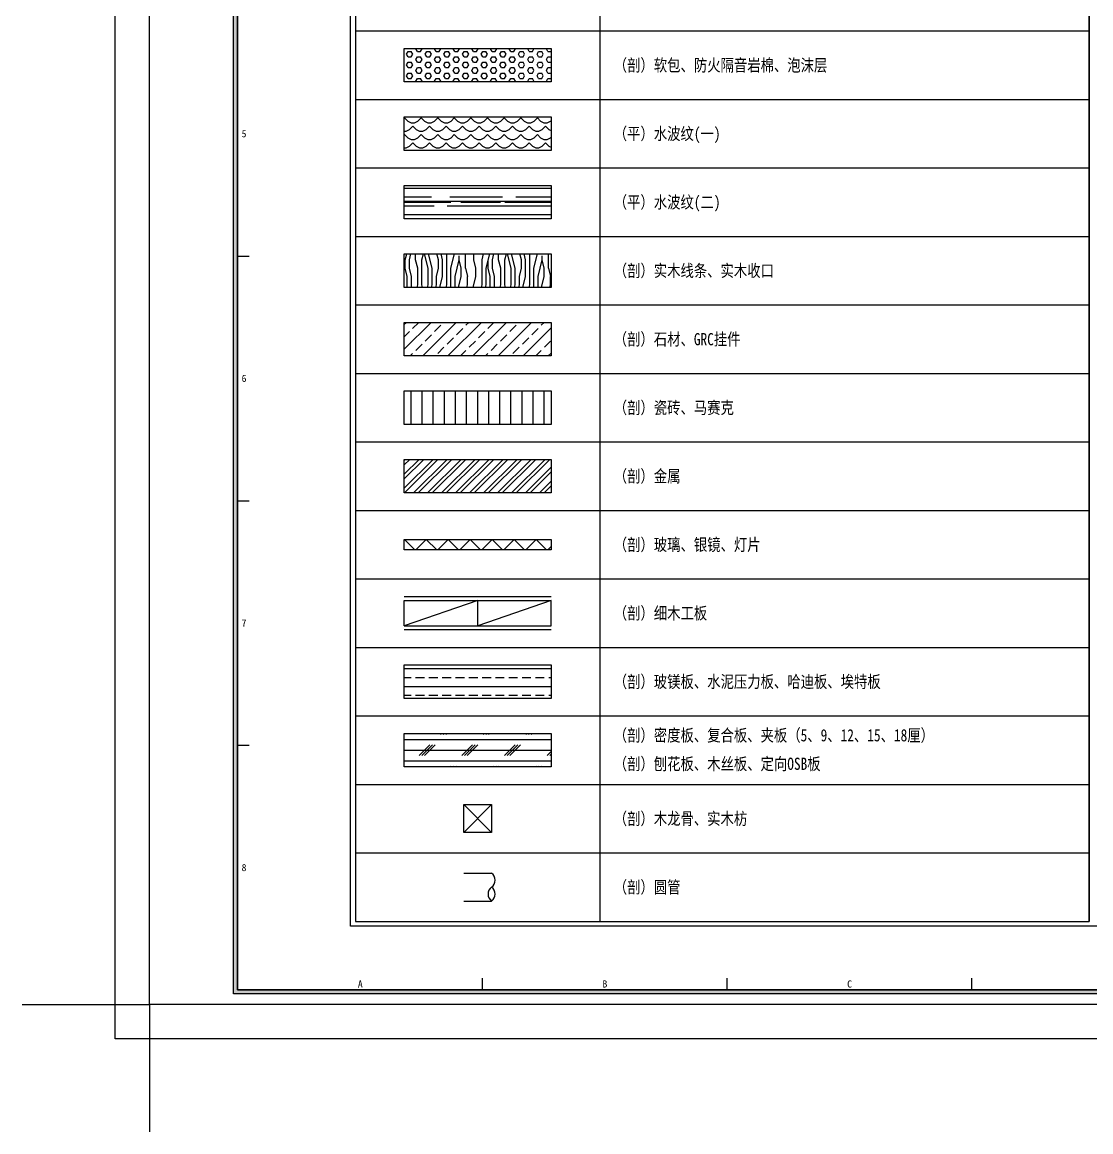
# Paper-space layout '布局1' of a CAD drawing. Header units: millimetres. Extents: x -13 to 1345, y 296 to 754.
# Drawn here: x 713.1 to 931.5, y 296.1 to 523 of the extents above; entities that cross this region are included whole.
import ezdxf
from ezdxf.enums import TextEntityAlignment as Align

# ---------------------------------------------------------------- set-up
doc = ezdxf.new("R2010")
doc.units = ezdxf.units.MM
for name, color, linetype in [('E-立面填充', 250, 'Continuous'), ('W-图框', 251, 'Continuous'), ('W-文字', 35, 'Continuous')]:
    doc.layers.add(name, color=color, linetype=linetype)
doc.styles.add('A2图框$0$ZZ', font='SIMHEI.TTF')
doc.styles.add('WORD-1', font='SIMFANG.TTF', dxfattribs={"width": 0.7, "height": 2.5})
doc.styles.add('WORD-2', font='SIMHEI.TTF', dxfattribs={"height": 2.5})
doc.styles.add('WORD-3', font='SimSun.ttf')

# ---------------------------------------------------------------- blocks, each defined once
blk = doc.blocks.new('A2 图框')
at = {"layer": 'W-图框', "ltscale": 0.5}
h = blk.add_hatch(color=161, dxfattribs=at)
h.paths.add_polyline_path([(-562, 403), (-3, 403), (-3, 3), (-562, 3)], flags=16)
h.paths.add_polyline_path([(-562.8, 403.8), (-2.2, 403.8), (-2.2, 2.2), (-562.8, 2.2)])
at = {"layer": 'W-图框', "color": 7}
for p, q in [((-562, 153), (-559.6, 153)), ((-562, 103), (-559.6, 103)), ((-562, 53), (-559.6, 53)), ((-511.9, 3), (-511.9, 5.4)), ((-461.9, 3), (-461.9, 5.4)), ((-411.9, 3), (-411.9, 5.4))]:
    blk.add_line(p, q, dxfattribs=at)
at = {"layer": 'W-图框', "color": 251, "ltscale": 0.01}
for points in [[(-587, 413), (7, 413), (7, -7), (-587, -7)], [(-580, 406), (0, 406), (0, 0), (-580, 0)]]:
    blk.add_lwpolyline(points, close=True, dxfattribs=at)
at = {"layer": 'W-图框', "color": 161, "ltscale": 0.5}
for points in [[(-562.8, 403.8), (-2.2, 403.8), (-2.2, 2.2), (-562.8, 2.2)], [(-562, 403), (-3, 403), (-3, 3), (-562, 3)]]:
    blk.add_lwpolyline(points, close=True, dxfattribs=at)
at = {"layer": 'W-图框', "color": 161, "linetype": 'ByBlock'}
blk.add_lwpolyline([(-562, 403), (-562, 3), (-61, 3), (-61, 403)], close=True, dxfattribs=at)
at = {"layer": 'W-图框', "color": 1, "ltscale": 0.01}
blk.add_lwpolyline([(-606, 0), (-580, 0), (-580, -26)], dxfattribs=at)
at = {"layer": 'W-图框', "lineweight": 0, "ltscale": 150, "style": 'A2图框$0$ZZ'}
for s, p in [('5', (-560.66, 178)), ('6', (-560.66, 128)), ('7', (-560.66, 78)), ('8', (-560.66, 28)), ('A', (-536.9, 4.22)), ('B', (-486.9, 4.22)), ('C', (-436.9, 4.22))]:
    blk.add_text(s, height=1.45, dxfattribs=at).set_placement(p, align=Align.MIDDLE)
at = {"layer": 'W-图框', "color": 35, "lineweight": 0, "style": 'WORD-3', "width": 0.65}
blk.add_attdef('建设单位', text='', height=3, dxfattribs=at).set_placement((-32, 300.49), align=Align.MIDDLE)
at = {"layer": 'W-图框', "color": 35, "ltscale": 1000, "style": 'WORD-2'}
for tag, height, width, p in [('项目名称英文翻译', 3.5, 0.8, (-21.14, 246.28)), ('项目名称', 7, 0.7, (-41.38, 246.28)), ('项目名称', 7, 0.7, (-30.73, 246.28))]:
    blk.add_attdef(tag, text='', height=height, rotation=90, dxfattribs=dict(at, width=width)).set_placement(p, align=Align.MIDDLE)
at = {"layer": 'W-图框', "color": 35, "lineweight": 0, "style": 'WORD-2'}
for tag, p in [('2013.01.01', (-41.46, 176)), ('2013.03.01', (-13.42, 176)), ('2013.05.01', (-41.46, 169)), ('2013.06.01', (-13.42, 169)), ('2013.08.01', (-41.46, 162)), ('2013.09.01', (-13.42, 162)), ('2013.09.01', (-32, 113))]:
    blk.add_attdef(tag, text='', height=1.8, dxfattribs=at).set_placement(p, align=Align.MIDDLE)
at = {"layer": 'W-图框', "color": 35, "ltscale": 1000, "style": 'WORD-2', "width": 0.78}
blk.add_attdef('FS2011000', text='', height=3.5, dxfattribs=at).set_placement((-32, 11.45), align=Align.MIDDLE)

psp = doc.layouts.new('布局1')

# ---------------------------------------------------------------- hatches: boundary and pattern name
at = {"layer": 'E-立面填充'}
h = psp.add_hatch(dxfattribs=at)
h.set_pattern_fill('HEX', color=256, scale=0.2, style=0)
h.set_pattern_definition([(0, (315.7533, 463.0645), (0, 1.099852), [0.635, -1.27]), (120, (315.7533, 463.0645), (-0.9524998, -0.549926), [0.635, -1.27]), (60, (316.3883, 463.0645), (-0.9524998, 0.549926), [0.635, -1.27])])
h.paths.add_polyline_path([(791.22, 517.59), (821.22, 517.59), (821.22, 510.74), (791.22, 510.74)])
at = {"layer": 'E-立面填充', "ltscale": 1000}
h = psp.add_hatch(dxfattribs=at)
h.set_pattern_fill('水', color=250, scale=0.848363, style=0, pattern_type=2)
h.set_pattern_definition([(0, (-4304.3477, 251.2564), (1.6967253, 1.6967253), [0.6786901, -2.7147605]), (45, (-4302.9903, 251.5957), (4e-16, 3.3934506), [0.9598104, -1.4397189, 0.9598137, -1.4397208]), (135, (-4301.633, 251.5957), (-3.3934506, 4e-16), [0.9598104, -1.4397189, 0.9598137, -1.4397208]), (26.56505, (-4303.669, 251.2564), (3.3934506, 3e-09), [0.7587756, -6.8292106]), (26.56505, (-4301.9723, 252.9531), (3.3934506, 3e-09), [0.7587756, -6.8292106]), (333.43495, (-4301.633, 251.5957), (3.3934506, -3e-09), [0.7587756, -6.8292106]), (333.43495, (-4303.3297, 253.2925), (3.3934506, -3e-09), [0.7587756, -6.8292106])])
h.paths.add_polyline_path([(791.22, 496.74), (821.22, 496.74), (821.22, 503.59), (791.22, 503.59)])
h = psp.add_hatch(dxfattribs=at)
h.set_pattern_fill('AR-RROOF', color=256, scale=0.106045, style=0)
h.set_pattern_definition([(0, (-4304.0184, 230.4664), (5.9258131, 2.6935514), [40.403271, -5.387103, 13.467757, -2.693551]), (0, (-4300.436, 231.8132), (-2.6935514, 3.5824234), [8.080654, -0.888872, 16.161308, -2.020164]), (0, (-4302.6716, 232.756), (14.0064673, 1.80467944), [21.548411, -3.770972, 10.7742056, -2.6935514])])
h.paths.add_polyline_path([(791.22, 482.74), (821.22, 482.74), (821.22, 489.59), (791.22, 489.59)])
at = {"layer": 'E-立面填充'}
h = psp.add_hatch(dxfattribs=at)
h.set_pattern_fill('FB木纹中SC300', color=250, scale=4.241813, angle=90, style=0, pattern_type=2)
h.set_pattern_definition([(90, (-3234.086, 308.061), (-16.96725, 1e-15), [3.39345, -5.090176, 1.696725, -6.7869]), (90, (-3234.51, 319.938), (-16.96725, 1e-15), [3.39345, -13.5738]), (90, (-3235.359, 318.241), (-16.96725, 1e-15), [1.696725, -15.27053]), (90, (-3235.783, 308.91), (-16.96725, 1e-15), [0.848363, -11.877077, 0.848363, -3.39345]), (90, (-3236.631, 314.848), (-16.96725, 1e-15), [3.39345, -5.090176, 0.848363, -7.635264]), (90, (-3237.056, 310.606), (-16.96725, 1e-15), [2.54509, -14.422165]), (90, (-3237.48, 314.848), (-16.96725, 1e-15), [5.090176, -11.87708]), (90, (-3237.904, 309.758), (-16.96725, 1e-15), [3.39345, -13.5738]), (90, (-3238.328, 316.545), (-16.96725, 1e-15), [8.483626, -8.483626]), (90, (-3239.176, 311.455), (-16.96725, 1e-15), [1.696725, -5.090176, 3.39345, -6.7869]), (90, (-3239.6, 323.332), (-16.96725, 1e-15), [3.39345, -13.5738]), (90, (-3240.025, 319.938), (-16.96725, 1e-15), [1.696725, -15.27053]), (90, (-3240.449, 316.545), (-16.96725, 1e-15), [1.696725, -15.27053]), (90, (-3240.873, 308.061), (-16.96725, 1e-15), [3.39345, -13.5738]), (90, (-3241.297, 316.545), (-16.96725, 1e-15), [3.39345, -13.5738]), (90, (-3242.146, 316.545), (-16.96725, 1e-15), [3.39345, -3.39345, 3.39345, -6.7869]), (90, (-3242.994, 313.151), (-16.96725, 1e-15), [1.696725, -8.483626, 3.39345, -3.39345]), (90, (-3243.418, 316.545), (-16.96725, 1e-15), [5.090176, -11.87708]), (90, (-3244.267, 316.545), (-16.96725, 1e-15), [3.39345, -13.5738]), (90, (-3244.691, 309.758), (-16.96725, 1e-15), [5.090176, -6.7869, 1.696725, -3.39345]), (90, (-3245.54, 309.758), (-16.96725, 1e-15), [8.483626, -8.483626]), (90, (-3245.963, 319.938), (-16.96725, 1e-15), [1.696725, -15.27053]), (90, (-3246.388, 314.848), (-16.96725, 1e-15), [3.39345, -13.5738]), (90, (-3246.812, 311.455), (-16.96725, 1e-15), [1.696725, -6.7869, 1.696725, -6.7869]), (90, (-3247.236, 309.758), (-16.96725, 1e-15), [1.696725, -5.090176, 3.39345, -6.7869]), (90, (-3247.66, 313.151), (-16.96725, 1e-15), [1.696725, -8.483626, 1.696725, -5.090176]), (90, (-3248.084, 316.545), (-16.96725, 1e-15), [5.090176, -11.87708]), (90, (-3248.933, 309.758), (-16.96725, 1e-15), [3.39345, -13.5738]), (90, (-3249.357, 318.241), (-16.96725, 1e-15), [1.696725, -15.27053]), (90, (-3249.781, 321.635), (-16.96725, 1e-15), [1.696725, -15.27053]), (104.03624, (-3235.359, 319.938), (6e-10, 16.967253), [1.74763, -68.21015]), (104.03624, (-3239.1765, 321.635), (6e-10, 16.967253), [1.74763, -68.21015]), (104.03624, (-3249.357, 319.938), (6e-10, 16.967253), [1.74763, -68.21015]), (104.03624, (-3242.994, 314.848), (6e-10, 16.967253), [1.74763, -68.21015]), (104.03624, (-3245.5392, 318.2415), (6e-10, 16.967253), [1.74763, -68.21015]), (104.03624, (-3244.2667, 319.938), (6e-10, 16.967253), [1.74763, -68.21015]), (104.03624, (-3247.236, 311.4546), (6e-10, 16.967253), [1.74763, -68.21015]), (104.03624, (-3246.3876, 318.2415), (6e-10, 16.967253), [1.74763, -68.21015]), (104.03624, (-3240.025, 321.635), (6e-10, 16.967253), [3.495254, -66.46252]), (104.03624, (-3241.2974, 319.938), (6e-10, 16.967253), [3.495254, -66.46252]), (104.03624, (-3242.1458, 319.938), (6e-10, 16.967253), [3.495254, -66.46252]), (255.96376, (-3236.6314, 314.848), (6e-10, -16.967253), [1.747627, -3.495254, 1.747627, -62.967266]), (255.96376, (-3239.1765, 311.4546), (6e-10, -16.967253), [1.74763, -68.21015]), (255.96376, (-3246.8118, 311.4546), (6e-10, -16.967253), [3.495254, -66.46252]), (284.03624, (-3234.5105, 319.938), (-6e-10, -16.967253), [1.74763, -68.21015]), (75.96376, (-3234.5105, 323.3316), (-6e-10, 16.967253), [1.74763, -68.21015]), (75.96376, (-3240.449, 318.2415), (-6e-10, 16.967253), [1.74763, -68.21015]), (75.96376, (-3243.4183, 321.635), (-6e-10, 16.967253), [1.74763, -68.21015]), (75.96376, (-3244.691, 314.848), (-6e-10, 16.967253), [1.74763, -68.21015]), (75.96376, (-3246.8118, 313.1513), (-6e-10, 16.967253), [1.74763, -68.21015]), (75.96376, (-3247.66, 314.848), (-6e-10, 16.967253), [1.74763, -68.21015]), (75.96376, (-3244.691, 314.848), (-6e-10, 16.967253), [1.74763, -68.21015]), (75.96376, (-3247.236, 319.938), (-6e-10, 16.967253), [6.99051, -62.967266]), (75.96376, (-3235.783, 309.758), (-6e-10, 16.967253), [6.99051, -62.967266]), (75.96376, (-3237.0556, 311.4546), (-6e-10, 16.967253), [6.99051, -62.967266]), (75.96376, (-3237.904, 313.1513), (-6e-10, 16.967253), [1.747627, -3.495254, 3.495254, -61.21964]), (75.96376, (-3239.1765, 313.1513), (-6e-10, 16.967253), [3.495254, -3.495254, 3.495254, -59.472012]), (75.96376, (-3240.8732, 311.4546), (-6e-10, 16.967253), [6.99051, -62.967266]), (75.96376, (-3242.1458, 309.758), (-6e-10, 16.967253), [6.99051, -62.967266]), (75.96376, (-3242.994, 309.758), (-6e-10, 16.967253), [6.99051, -62.967266]), (75.96376, (-3248.0843, 321.635), (-6e-10, 16.967253), [1.74763, -68.21015]), (75.96377, (-3249.781, 323.3316), (-3.3e-06, 16.967253), [3.495254, -66.46252]), (75.96377, (-3248.9327, 313.1513), (-3.3e-06, 16.967253), [3.495254, -66.46252]), (75.96376, (-3234.0863, 311.4546), (-3e-07, 16.967253), [6.99051, -62.967266]), (75.96376, (-3245.9634, 321.635), (-3e-07, 16.967253), [5.24288, -64.71489]), (75.96376, (-3244.691, 323.3316), (-3e-07, 16.967253), [10.48576, -59.47201])])
h.paths.add_polyline_path([(821.22, 475.59), (791.22, 475.59), (791.22, 468.74), (821.22, 468.74)])
h = psp.add_hatch(dxfattribs=at)
h.set_pattern_fill('ANSI33', color=250, scale=0.5712, style=0)
h.set_pattern_definition([(45, (-6833.406, -741.2432), (-2.5647611, 2.5647611), []), (45, (-6830.8413, -741.2432), (-2.5647611, 2.5647611), [1.81356, -0.90678])])
h.paths.add_polyline_path([(821.22, 461.59), (791.22, 461.59), (791.22, 454.74), (821.22, 454.74)])
h = psp.add_hatch(dxfattribs=at)
h.set_pattern_fill('ANSI31', color=250, scale=0.714, angle=45, style=0)
h.set_pattern_definition([(90, (-6833.406, -670.7056), (-2.26695, 5e-16), [])])
h.paths.add_polyline_path([(821.22, 447.59), (791.22, 447.59), (791.22, 440.74), (821.22, 440.74)])
h = psp.add_hatch(dxfattribs=at)
h.set_pattern_fill('ANSI32', color=250, scale=0.212091, style=0)
h.set_pattern_definition([(45, (-3234.0863, 116.4067), (-1.4284713, 1.4284713), []), (45, (-3233.134, 116.4067), (-1.4284713, 1.4284713), [])])
h.paths.add_polyline_path([(791.22, 433.59), (821.22, 433.59), (821.22, 426.74), (791.22, 426.74)])
h = psp.add_hatch(dxfattribs=at)
h.set_pattern_fill('ZIGZAG', color=256, angle=315, style=0)
h.set_pattern_definition([(315, (791.217, 417.224), (4.49013, -1e-15), [3.175, -3.175]), (45, (793.462, 414.979), (1e-15, 4.49013), [3.175, -3.175])])
h.paths.add_polyline_path([(791.22, 417.22), (821.22, 417.22), (821.22, 415.1), (791.22, 415.1)])
h = psp.add_hatch(dxfattribs=at)
h.set_pattern_fill('ANSI33', color=250, scale=0.5712, angle=315, style=0)
h.set_pattern_definition([(0, (-6833.406, -795.2496), (1e-15, 3.62712), []), (0, (-6831.5925, -797.063), (1e-15, 3.62712), [1.81356, -0.90678])])
h.paths.add_polyline_path([(821.22, 391.59), (791.22, 391.59), (791.22, 384.74), (821.22, 384.74)])
h = psp.add_hatch(dxfattribs=at)
h.set_pattern_fill('CORK', color=250, scale=0.685435, style=0)
h.set_pattern_definition([(180, (5923.7078, 78.1512), (0, 2.1762549), []), (45, (5922.6196, 77.063), (4.3525116, -4.3525116), [3.0776905, -3.0776905]), (45, (5922.0756, 77.063), (4.3525116, -4.3525116), [3.0776905, -3.0776905]), (45, (5921.5315, 77.063), (4.3525116, -4.3525116), [3.0776905, -3.0776905])])
h.paths.add_polyline_path([(791.22, 370.74), (821.22, 370.74), (821.22, 377.59), (791.22, 377.59)])

# ---------------------------------------------------------------- linework, layer by layer
at = {"layer": 'E-立面填充', "color": 250}
for p, q in [((806.22, 404.73), (791.22, 399.59)), ((791.22, 399.59), (791.22, 404.73)), ((791.22, 404.73), (821.22, 404.73)), ((821.22, 404.73), (806.22, 399.59)), ((806.22, 399.59), (806.22, 404.73)), ((821.22, 399.59), (821.22, 404.73)), ((791.22, 399.59), (821.22, 399.59)), ((803.36, 357.31), (809.07, 363.02)), ((809.07, 357.31), (803.36, 363.02))]:
    psp.add_line(p, q, dxfattribs=at)
at = {"layer": 'E-立面填充', "color": 142}
for p, q in [((803.37, 349.02), (809.05, 349.02)), ((803.37, 343.31), (809.05, 343.31))]:
    psp.add_line(p, q, dxfattribs=at)
at = {"layer": 'E-立面填充', "color": 142, "ltscale": 1000}
for points in [[(791.22, 517.59), (821.22, 517.59), (821.22, 510.74), (791.22, 510.74)], [(791.22, 503.59), (821.22, 503.59), (821.22, 496.74), (791.22, 496.74)], [(791.22, 489.59), (821.22, 489.59), (821.22, 482.74), (791.22, 482.74)], [(791.22, 475.59), (821.22, 475.59), (821.22, 468.74), (791.22, 468.74)]]:
    psp.add_lwpolyline(points, close=True, dxfattribs=at)
at = {"layer": 'E-立面填充', "color": 142}
for points in [[(791.22, 461.59), (821.22, 461.59), (821.22, 454.74), (791.22, 454.74)], [(791.22, 447.59), (821.22, 447.59), (821.22, 440.74), (791.22, 440.74)], [(791.22, 433.59), (821.22, 433.59), (821.22, 426.74), (791.22, 426.74)], [(791.22, 417.22), (821.22, 417.22), (821.22, 415.1), (791.22, 415.1)], [(791.22, 391.59), (821.22, 391.59), (821.22, 384.74), (791.22, 384.74)], [(791.22, 377.59), (821.22, 377.59), (821.22, 370.74), (791.22, 370.74)], [(803.36, 363.02), (809.07, 363.02), (809.07, 357.31), (803.36, 357.31)]]:
    psp.add_lwpolyline(points, close=True, dxfattribs=at)
for points in [[(791.22, 405.59), (821.22, 405.59)], [(821.22, 398.74), (791.22, 398.74)]]:
    psp.add_lwpolyline(points, dxfattribs=at)
for centre, start, end in [((807.98, 347.59), 306.8699, 53.1301), ((810.12, 344.74), 126.8699, 233.1301), ((807.98, 344.74), 306.8699, 53.1301)]:
    psp.add_arc(centre, 1.79, start, end, dxfattribs=at)
at = {"layer": 'W-图框', "color": 146}
psp.add_line((931.22, 687.16), (931.22, 339.16), dxfattribs=at)
at = {"layer": 'W-图框', "color": 146, "linetype": 'ByBlock'}
psp.add_line((831.22, 339.16), (831.22, 661.16), dxfattribs=at)
at = {"layer": 'W-图框', "color": 251, "linetype": 'ByBlock'}
for p, q in [((781.22, 521.16), (931.22, 521.16)), ((781.22, 507.16), (931.22, 507.16)), ((781.22, 493.16), (931.22, 493.16)), ((781.22, 479.16), (931.22, 479.16)), ((781.22, 465.16), (931.22, 465.16)), ((781.22, 451.16), (931.22, 451.16)), ((781.22, 437.16), (931.22, 437.16)), ((781.22, 423.16), (931.22, 423.16)), ((781.22, 409.16), (931.22, 409.16)), ((781.22, 395.16), (931.22, 395.16)), ((781.22, 381.16), (931.22, 381.16)), ((781.22, 367.16), (931.22, 367.16)), ((781.22, 353.16), (931.22, 353.16))]:
    psp.add_line(p, q, dxfattribs=at)
at = {"layer": 'W-图框', "color": 44, "ltscale": 20}
psp.add_lwpolyline([(780.22, 688.16), (1234.22, 688.16), (1234.22, 338.16), (780.22, 338.16)], close=True, dxfattribs=at)
at = {"layer": 'W-图框', "color": 146}
psp.add_lwpolyline([(931.22, 687.16), (781.22, 687.16), (781.22, 339.16), (931.22, 339.16)], close=True, dxfattribs=at)

# ---------------------------------------------------------------- block references
at = {"layer": 'W-图框'}
psp.add_blockref('A2 图框', (1319.12, 322.14), dxfattribs=at)

# ---------------------------------------------------------------- texts
at = {"layer": 'W-文字', "color": 35, "linetype": 'ByBlock', "lineweight": 0, "ltscale": 0.01, "style": 'WORD-1', "width": 0.8}
for s, p in [('（剖）软包、防火隔音岩棉、泡沫层', (834.03, 514.16)), ('（平）水波纹(一)', (834.03, 500.16)), ('（平）水波纹(二)', (834.03, 486.16)), ('（剖）实木线条、实木收口', (834.03, 472.16)), ('（剖）石材、GRC挂件', (834.03, 458.16)), ('（剖）瓷砖、马赛克', (834.03, 444.16)), ('（剖）金属', (834.03, 430.16)), ('（剖）玻璃、银镜、灯片', (834.03, 416.16)), ('（剖）细木工板', (834.03, 402.16)), ('（剖）玻镁板、水泥压力板、哈迪板、埃特板', (834.03, 388.16)), ('（剖）密度板、复合板、夹板（5、9、12、15、18厘）', (834.03, 377.2)), ('（剖）刨花板、木丝板、定向OSB板', (834.03, 371.37)), ('（剖）木龙骨、实木枋', (834.03, 360.16)), ('（剖）圆管', (834.03, 346.16))]:
    psp.add_text(s, height=2.5, dxfattribs=at).set_placement(p, align=Align.MIDDLE_LEFT)

doc.saveas('drawing.dxf')
